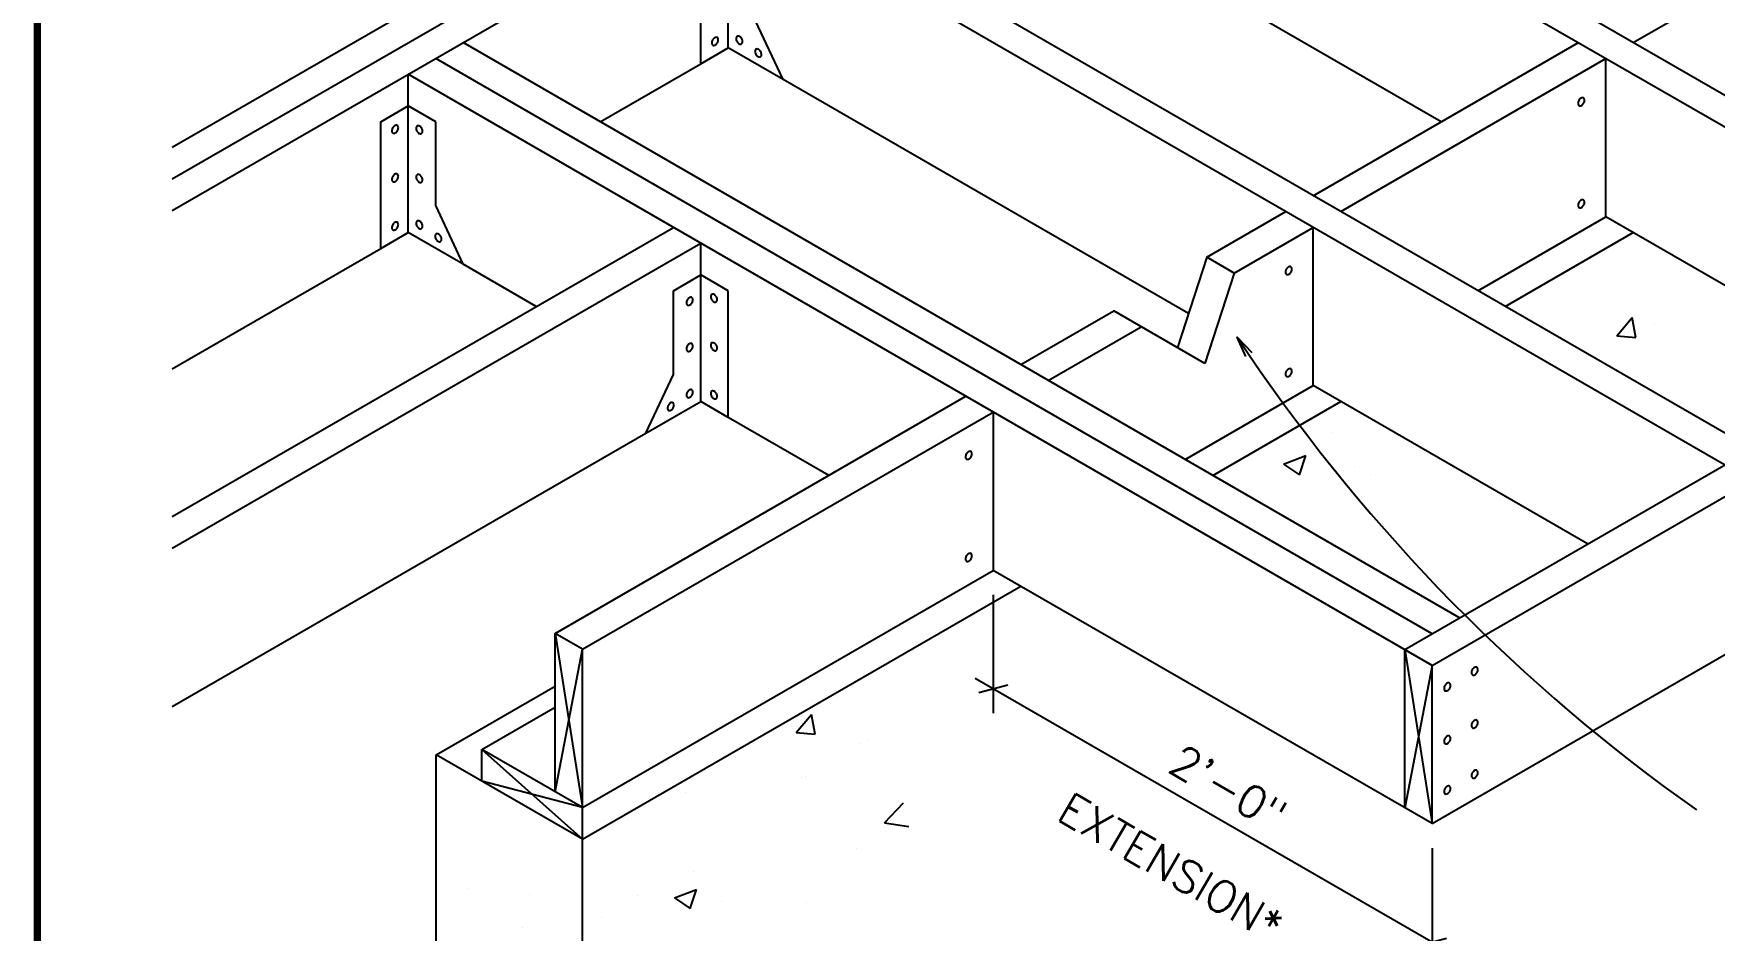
# Model space of a CAD drawing. Header units: inches. Extents: x 26998 to 46838, y -509 to 4343.
# Drawn here: x 38251.8 to 38366.4, y 3600 to 3661.2 of the extents above; entities that cross this region are included whole.
import ezdxf
from ezdxf.enums import TextEntityAlignment as Align

# ---------------------------------------------------------------- set-up
doc = ezdxf.new("R2010")
doc.units = ezdxf.units.IN
doc.header["$LTSCALE"] = 0.5
doc.header["$MEASUREMENT"] = 0
doc.layers.get('Defpoints').update_dxf_attribs({"color": 140})
for name, color, linetype in [('R-AGSDIM', 3, 'Continuous'), ('R-AGSFINE', 4, 'Continuous'), ('R-AGSHEAVY', 1, 'Continuous'), ('R-AGSMEDIUM', 2, 'Continuous'), ('R-AGSTEXT', 6, 'Continuous'), ('Title Block', 7, 'Continuous')]:
    doc.layers.add(name, color=color, linetype=linetype)
doc.styles.add('AGSROMANS', font='romans')
doc.dimstyles.new('AGS', dxfattribs={"dimscale": 36, "dimtxt": 0.09375, "dimasz": 0.0625, "dimexe": 0.0625, "dimexo": 0.0625, "dimgap": 0, "dimtad": 1, "dimdec": 5, "dimzin": 3, "dimdsep": 46, "dimlunit": 4, "dimtxsty": 'AGSROMANS', "dimblk": 'AGSARROW', "dimtsz": 0.03125, "dimcen": 0.1875, "dimdle": 0.0625, "dimclrd": 256, "dimclre": 256, "dimclrt": 256, "dimadec": 0, "dimazin": 0, "dimtfac": 1, "dimtdec": 5, "dimtix": 1, "dimtmove": 2, "dimatfit": 3, "dimldrblk": 'AGSARROW', "dimfxl": 1, "dimtolj": 1, "dimtzin": 3, "dimarcsym": 0})

# ---------------------------------------------------------------- blocks, each defined once
blk = doc.blocks.new('AGSARROW')
for points in [[(-1, 0.167), (0, 0), (-1, -0.167)], [(0, 0), (-1, 0)]]:
    blk.add_lwpolyline(points)
blk = doc.blocks.new('*D804')
at = {"linetype": 'ByBlock', "transparency": 16777216}
for p, q in [((26.389, 60.121), (26.389, 54.512)), ((25.523, 56.167), (48.04, 43.167)), ((25.706, 55.484), (27.072, 55.85)), ((47.174, 48.121), (47.174, 42.513)), ((46.491, 43.484), (47.857, 43.85))]:
    blk.add_line(p, q, dxfattribs=at)
at = {"layer": 'Defpoints', "color": 0, "linetype": 'ByBlock', "transparency": 16777216}
for p in [(26.389, 61.276), (47.174, 49.276), (47.174, 43.667)]:
    blk.add_point(p, dxfattribs=at)
at = {"linetype": 'ByBlock', "transparency": 16777216, "style": 'AGSROMANS'}
blk.add_text('2\'-0"', height=1.5, rotation=329.99998, dxfattribs=at).set_placement((37.532, 50.966), align=Align.MIDDLE_CENTER)
blk = doc.blocks.new('*X800')
at = {"color": 0}
for p, q in [((53.395, 75.095), (53.395, 75.095)), ((55.927, 72.391), (56.651, 73.253)), ((56.824, 72.313), (56.651, 73.253)), ((56.558, 73.08), (56.558, 73.08)), ((57.691, 72.989), (57.691, 72.989)), ((55.927, 72.391), (56.824, 72.313)), ((42.403, 67.808), (42.403, 67.808)), ((40.139, 66.312), (41.19, 66.715)), ((40.139, 66.312), (40.885, 65.809)), ((40.886, 65.809), (41.19, 66.715)), ((43.511, 66.203), (43.511, 66.203)), ((42.958, 65.993), (42.958, 65.993)), ((44.271, 65.826), (44.271, 65.826)), ((38.59, 65.078), (38.59, 65.078)), ((17.054, 53.591), (17.777, 54.452)), ((17.951, 53.512), (17.778, 54.452)), ((17.054, 53.591), (17.951, 53.512)), ((20.077, 53.075), (20.077, 53.075)), ((20.483, 53.195), (20.483, 53.195)), ((17.29, 51.443), (17.29, 51.443)), ((17.47, 51.504), (17.47, 51.504)), ((11.789, 50.756), (11.789, 50.756)), ((21.235, 49.318), (22.138, 50.259)), ((21.235, 49.318), (22.39, 49.139)), ((19.895, 48.082), (19.895, 48.082)), ((12.193, 47.026), (12.193, 47.026)), ((1.548, 46.207), (1.548, 46.207)), ((4.402, 45.901), (4.402, 45.901)), ((9.555, 45.869), (9.555, 45.869)), ((11.283, 45.759), (12.333, 46.162)), ((11.283, 45.759), (12.029, 45.256)), ((12.029, 45.256), (12.333, 46.162)), ((13.524, 45.588), (13.524, 45.588)), ((17.562, 45.53), (17.562, 45.53)), ((7.843, 44.84), (7.843, 44.84)), ((4.088, 44.346), (4.088, 44.346))]:
    blk.add_line(p, q, dxfattribs=at)
blk = doc.blocks.new('frame-flr1')
at = {"layer": 'R-AGSFINE'}
for p, q in [((10.44525, 58.290625), (11.74425, 50.040625)), ((10.44525, 50.790625), (11.74425, 57.540625)), ((50.69075, 57.526125), (51.98975, 49.276125)), ((51.98975, 56.776125), (50.69075, 50.026125)), ((6.981125, 52.790625), (11.74425, 48.540625)), ((11.74425, 50.040625), (6.981125, 51.290625))]:
    blk.add_line(p, q, dxfattribs=at)
for centre, radius, start, end in [((18.09857, 86.266084), 0.227347, 164.71371111, 182.37365833), ((18.026773, 86.263108), 0.155488, 182.37365833, 206.84100833), ((18.194424, 86.239886), 0.326717, 150, 164.71371111), ((17.964545, 86.231618), 0.085746, 206.84101111, 240), ((18.194424, 86.239886), 0.326717, 135.28628889, 150), ((17.964545, 86.231618), 0.085746, 240, 273.15898889), ((18.123809, 86.309799), 0.227347, 117.62634167, 135.28628889), ((17.960701, 86.301254), 0.155488, 273.15898889, 297.62633889), ((18.090488, 86.373466), 0.155488, 93.15898889, 117.62633889), ((17.92738, 86.364921), 0.227347, 297.62634167, 315.28628889), ((18.086645, 86.443102), 0.085746, 60, 93.15898889), ((17.856765, 86.434834), 0.326717, 315.28628889, 330), ((18.086645, 86.443102), 0.085746, 26.84101111, 60), ((17.856765, 86.434834), 0.326717, 330, 344.71371111), ((18.024416, 86.411612), 0.155488, 2.37365833, 26.84100833), ((17.952619, 86.408636), 0.227347, 344.71371111, 2.37365833), ((19.248256, 86.469366), 0.227347, 177.62634167, 195.28628889), ((19.176459, 86.472342), 0.155488, 153.15899167, 177.62634167), ((19.34411, 86.495564), 0.326717, 195.28628889, 210), ((19.11423, 86.503832), 0.085746, 120, 153.15898889), ((19.34411, 86.495564), 0.326717, 210, 224.71371111), ((19.11423, 86.503832), 0.085746, 86.84101111, 120), ((19.273495, 86.425651), 0.227347, 224.71371111, 242.37365833), ((19.110387, 86.434196), 0.155488, 62.37366111, 86.84101111), ((19.240174, 86.361984), 0.155488, 242.37366111, 266.84101111), ((19.077066, 86.370529), 0.227347, 44.71371111, 62.37365833), ((19.23633, 86.292348), 0.085746, 266.84101111, 300), ((19.006451, 86.300616), 0.326717, 30, 44.71371111), ((19.23633, 86.292348), 0.085746, 300, 333.15898889), ((19.006451, 86.300616), 0.326717, 15.28628889, 30), ((19.174102, 86.323838), 0.155488, 333.15899167, 357.62634167), ((19.102305, 86.326814), 0.227347, 357.62634167, 15.28628889), ((20.143816, 85.857686), 0.227347, 177.62634167, 195.28628889), ((20.072019, 85.860662), 0.155488, 153.15899167, 177.62634167), ((20.23967, 85.883884), 0.326717, 195.28628889, 210), ((20.00979, 85.892152), 0.085746, 120, 153.15898889), ((20.23967, 85.883884), 0.326717, 210, 224.71371111), ((20.00979, 85.892152), 0.085746, 86.84101111, 120), ((20.169055, 85.813971), 0.227347, 224.71371111, 242.37365833), ((20.005947, 85.822516), 0.155488, 62.37366111, 86.84101111), ((20.135734, 85.750304), 0.155488, 242.37366111, 266.84101111), ((19.972626, 85.758849), 0.227347, 44.71371111, 62.37365833), ((20.13189, 85.680668), 0.085746, 266.84101111, 300), ((19.902011, 85.688936), 0.326717, 30, 44.71371111), ((20.13189, 85.680668), 0.085746, 300, 333.15898889), ((19.902011, 85.688936), 0.326717, 15.28628889, 30), ((20.069662, 85.712158), 0.155488, 333.15899167, 357.62634167), ((19.997865, 85.715134), 0.227347, 357.62634167, 15.28628889), ((59.222924, 83.377581), 0.326717, 135.28628889, 150), ((59.152309, 83.447494), 0.227347, 117.62634167, 135.28628889), ((59.118988, 83.511161), 0.155488, 93.15898889, 117.62633889), ((59.115145, 83.580797), 0.085746, 60, 93.15898889), ((59.115145, 83.580797), 0.085746, 26.84101111, 60), ((59.052916, 83.549307), 0.155488, 2.37365833, 26.84100833), ((59.12707, 83.403779), 0.227347, 164.71371111, 182.37365833), ((59.055273, 83.400803), 0.155488, 182.37365833, 206.84100833), ((59.222924, 83.377581), 0.326717, 150, 164.71371111), ((58.993045, 83.369313), 0.085746, 206.84101111, 240), ((58.993045, 83.369313), 0.085746, 240, 273.15898889), ((58.989201, 83.438949), 0.155488, 273.15898889, 297.62633889), ((58.95588, 83.502616), 0.227347, 297.62634167, 315.28628889), ((58.885265, 83.572529), 0.326717, 315.28628889, 330), ((58.885265, 83.572529), 0.326717, 330, 344.71371111), ((58.981119, 83.546331), 0.227347, 344.71371111, 2.37365833), ((2.942445, 82.099704), 0.227347, 164.71371111, 182.37365833), ((2.870648, 82.096728), 0.155488, 182.37365833, 206.84100833), ((3.038299, 82.073506), 0.326717, 150, 164.71371111), ((2.80842, 82.065238), 0.085746, 206.84101111, 240), ((3.038299, 82.073506), 0.326717, 135.28628889, 150), ((2.967684, 82.143419), 0.227347, 117.62634167, 135.28628889), ((2.934363, 82.207086), 0.155488, 93.15898889, 117.62633889), ((2.771255, 82.198541), 0.227347, 297.62634167, 315.28628889), ((2.93052, 82.276722), 0.085746, 60, 93.15898889), ((2.70064, 82.268454), 0.326717, 315.28628889, 330), ((2.93052, 82.276722), 0.085746, 26.84101111, 60), ((2.70064, 82.268454), 0.326717, 330, 344.71371111), ((2.868291, 82.245232), 0.155488, 2.37365833, 26.84100833), ((2.796494, 82.242256), 0.227347, 344.71371111, 2.37365833), ((4.092131, 82.221976), 0.227347, 177.62634167, 195.28628889), ((4.020334, 82.224952), 0.155488, 153.15899167, 177.62634167), ((4.187985, 82.248174), 0.326717, 195.28628889, 210), ((3.958105, 82.256442), 0.085746, 120, 153.15898889), ((4.187985, 82.248174), 0.326717, 210, 224.71371111), ((3.958105, 82.256442), 0.085746, 86.84101111, 120), ((4.11737, 82.178261), 0.227347, 224.71371111, 242.37365833), ((3.954262, 82.186806), 0.155488, 62.37366111, 86.84101111), ((3.920941, 82.123139), 0.227347, 44.71371111, 62.37365833), ((3.850326, 82.053226), 0.326717, 30, 44.71371111), ((4.080205, 82.044958), 0.085746, 300, 333.15898889), ((3.850326, 82.053226), 0.326717, 15.28628889, 30), ((4.017977, 82.076448), 0.155488, 333.15899167, 357.62634167), ((3.94618, 82.079424), 0.227347, 357.62634167, 15.28628889), ((2.80842, 82.065238), 0.085746, 240, 273.15898889), ((2.804576, 82.134874), 0.155488, 273.15898889, 297.62633889), ((4.084049, 82.114594), 0.155488, 242.37366111, 266.84101111), ((4.080205, 82.044958), 0.085746, 266.84101111, 300), ((2.942445, 79.800654), 0.227347, 164.71371111, 182.37365833), ((2.870648, 79.797678), 0.155488, 182.37365833, 206.84100833), ((3.038299, 79.774456), 0.326717, 150, 164.71371111), ((2.80842, 79.766188), 0.085746, 206.84101111, 240), ((3.038299, 79.774456), 0.326717, 135.28628889, 150), ((2.80842, 79.766188), 0.085746, 240, 273.15898889), ((2.967684, 79.844369), 0.227347, 117.62634167, 135.28628889), ((2.804576, 79.835824), 0.155488, 273.15898889, 297.62633889), ((2.934363, 79.908036), 0.155488, 93.15898889, 117.62633889), ((2.771255, 79.899491), 0.227347, 297.62634167, 315.28628889), ((2.93052, 79.977672), 0.085746, 60, 93.15898889), ((2.70064, 79.969404), 0.326717, 315.28628889, 330), ((2.93052, 79.977672), 0.085746, 26.84101111, 60), ((2.70064, 79.969404), 0.326717, 330, 344.71371111), ((2.868291, 79.946182), 0.155488, 2.37365833, 26.84100833), ((2.796494, 79.943206), 0.227347, 344.71371111, 2.37365833), ((4.092131, 79.910821), 0.227347, 177.62634167, 195.28628889), ((4.020334, 79.913797), 0.155488, 153.15899167, 177.62634167), ((4.187985, 79.937019), 0.326717, 195.28628889, 210), ((3.958105, 79.945287), 0.085746, 120, 153.15898889), ((4.187985, 79.937019), 0.326717, 210, 224.71371111), ((3.958105, 79.945287), 0.085746, 86.84101111, 120), ((4.11737, 79.867106), 0.227347, 224.71371111, 242.37365833), ((3.954262, 79.875651), 0.155488, 62.37366111, 86.84101111), ((4.084049, 79.803439), 0.155488, 242.37366111, 266.84101111), ((3.920941, 79.811984), 0.227347, 44.71371111, 62.37365833), ((4.080205, 79.733803), 0.085746, 266.84101111, 300), ((3.850326, 79.742071), 0.326717, 30, 44.71371111), ((4.080205, 79.733803), 0.085746, 300, 333.15898889), ((3.850326, 79.742071), 0.326717, 15.28628889, 30), ((4.017977, 79.765293), 0.155488, 333.15899167, 357.62634167), ((3.94618, 79.768269), 0.227347, 357.62634167, 15.28628889), ((59.118988, 78.677661), 0.155488, 93.15898889, 117.62633889), ((59.115145, 78.747297), 0.085746, 60, 93.15898889), ((59.115145, 78.747297), 0.085746, 26.84101111, 60), ((59.12707, 78.570279), 0.227347, 164.71371111, 182.37365833), ((59.055273, 78.567303), 0.155488, 182.37365833, 206.84100833), ((59.222924, 78.544081), 0.326717, 150, 164.71371111), ((58.993045, 78.535813), 0.085746, 206.84101111, 240), ((59.222924, 78.544081), 0.326717, 135.28628889, 150), ((58.993045, 78.535813), 0.085746, 240, 273.15898889), ((59.152309, 78.613994), 0.227347, 117.62634167, 135.28628889), ((58.989201, 78.605449), 0.155488, 273.15898889, 297.62633889), ((58.95588, 78.669116), 0.227347, 297.62634167, 315.28628889), ((58.885265, 78.739029), 0.326717, 315.28628889, 330), ((58.885265, 78.739029), 0.326717, 330, 344.71371111), ((59.052916, 78.715807), 0.155488, 2.37365833, 26.84100833), ((58.981119, 78.712831), 0.227347, 344.71371111, 2.37365833), ((2.942445, 77.515834), 0.227347, 164.71371111, 182.37365833), ((2.870648, 77.512858), 0.155488, 182.37365833, 206.84100833), ((3.038299, 77.489636), 0.326717, 150, 164.71371111), ((2.80842, 77.481368), 0.085746, 206.84101111, 240), ((3.038299, 77.489636), 0.326717, 135.28628889, 150), ((2.80842, 77.481368), 0.085746, 240, 273.15898889), ((2.967684, 77.559549), 0.227347, 117.62634167, 135.28628889), ((2.804576, 77.551004), 0.155488, 273.15898889, 297.62633889), ((2.934363, 77.623216), 0.155488, 93.15898889, 117.62633889), ((2.771255, 77.614671), 0.227347, 297.62634167, 315.28628889), ((2.93052, 77.692852), 0.085746, 60, 93.15898889), ((2.70064, 77.684584), 0.326717, 315.28628889, 330), ((2.93052, 77.692852), 0.085746, 26.84101111, 60), ((2.70064, 77.684584), 0.326717, 330, 344.71371111), ((2.868291, 77.661362), 0.155488, 2.37365833, 26.84100833), ((2.796494, 77.658386), 0.227347, 344.71371111, 2.37365833), ((4.092131, 77.719116), 0.227347, 177.62634167, 195.28628889), ((4.020334, 77.722092), 0.155488, 153.15899167, 177.62634167), ((4.187985, 77.745314), 0.326717, 195.28628889, 210), ((3.958105, 77.753582), 0.085746, 120, 153.15898889), ((4.187985, 77.745314), 0.326717, 210, 224.71371111), ((3.958105, 77.753582), 0.085746, 86.84101111, 120), ((4.11737, 77.675401), 0.227347, 224.71371111, 242.37365833), ((3.954262, 77.683946), 0.155488, 62.37366111, 86.84101111), ((4.084049, 77.611734), 0.155488, 242.37366111, 266.84101111), ((3.920941, 77.620279), 0.227347, 44.71371111, 62.37365833), ((4.080205, 77.542098), 0.085746, 266.84101111, 300), ((3.850326, 77.550366), 0.326717, 30, 44.71371111), ((4.080205, 77.542098), 0.085746, 300, 333.15898889), ((3.850326, 77.550366), 0.326717, 15.28628889, 30), ((4.017977, 77.573588), 0.155488, 333.15899167, 357.62634167), ((3.94618, 77.576564), 0.227347, 357.62634167, 15.28628889), ((4.853665, 77.141902), 0.085746, 86.84101111, 120), ((4.849822, 77.072266), 0.155488, 62.37366111, 86.84101111), ((4.987691, 77.107436), 0.227347, 177.62634167, 195.28628889), ((4.915894, 77.110412), 0.155488, 153.15899167, 177.62634167), ((5.083545, 77.133634), 0.326717, 195.28628889, 210), ((4.853665, 77.141902), 0.085746, 120, 153.15898889), ((5.083545, 77.133634), 0.326717, 210, 224.71371111), ((5.01293, 77.063721), 0.227347, 224.71371111, 242.37365833), ((4.979609, 77.000054), 0.155488, 242.37366111, 266.84101111), ((4.816501, 77.008599), 0.227347, 44.71371111, 62.37365833), ((4.975765, 76.930418), 0.085746, 266.84101111, 300), ((4.745886, 76.938686), 0.326717, 30, 44.71371111), ((4.975765, 76.930418), 0.085746, 300, 333.15898889), ((4.745886, 76.938686), 0.326717, 15.28628889, 30), ((4.913537, 76.961908), 0.155488, 333.15899167, 357.62634167), ((4.84174, 76.964884), 0.227347, 357.62634167, 15.28628889), ((45.295934, 75.447494), 0.227347, 117.62634167, 135.28628889), ((45.262613, 75.511161), 0.155488, 93.15898889, 117.62633889), ((45.25877, 75.580797), 0.085746, 60, 93.15898889), ((45.25877, 75.580797), 0.085746, 26.84101111, 60), ((45.270695, 75.403779), 0.227347, 164.71371111, 182.37365833), ((45.198898, 75.400803), 0.155488, 182.37365833, 206.84100833), ((45.366549, 75.377581), 0.326717, 150, 164.71371111), ((45.13667, 75.369313), 0.085746, 206.84101111, 240), ((45.366549, 75.377581), 0.326717, 135.28628889, 150), ((45.13667, 75.369313), 0.085746, 240, 273.15898889), ((45.132826, 75.438949), 0.155488, 273.15898889, 297.62633889), ((45.099505, 75.502616), 0.227347, 297.62634167, 315.28628889), ((45.02889, 75.572529), 0.326717, 315.28628889, 330), ((45.02889, 75.572529), 0.326717, 330, 344.71371111), ((45.196541, 75.549307), 0.155488, 2.37365833, 26.84100833), ((45.124744, 75.546331), 0.227347, 344.71371111, 2.37365833), ((16.991299, 73.924226), 0.326717, 150, 164.71371111), ((16.991299, 73.924226), 0.326717, 135.28628889, 150), ((16.920684, 73.994139), 0.227347, 117.62634167, 135.28628889), ((16.887363, 74.057806), 0.155488, 93.15898889, 117.62633889), ((16.88352, 74.127442), 0.085746, 60, 93.15898889), ((16.88352, 74.127442), 0.085746, 26.84101111, 60), ((16.821291, 74.095952), 0.155488, 2.37365833, 26.84100833), ((16.749494, 74.092976), 0.227347, 344.71371111, 2.37365833), ((18.045131, 74.241756), 0.227347, 177.62634167, 195.28628889), ((17.973334, 74.244732), 0.155488, 153.15899167, 177.62634167), ((18.140985, 74.267954), 0.326717, 195.28628889, 210), ((17.911105, 74.276222), 0.085746, 120, 153.15898889), ((18.140985, 74.267954), 0.326717, 210, 224.71371111), ((17.911105, 74.276222), 0.085746, 86.84101111, 120), ((17.907262, 74.206586), 0.155488, 62.37366111, 86.84101111), ((17.873941, 74.142919), 0.227347, 44.71371111, 62.37365833), ((17.803326, 74.073006), 0.326717, 30, 44.71371111), ((17.803326, 74.073006), 0.326717, 15.28628889, 30), ((17.970977, 74.096228), 0.155488, 333.15899167, 357.62634167), ((17.89918, 74.099204), 0.227347, 357.62634167, 15.28628889), ((16.895445, 73.950424), 0.227347, 164.71371111, 182.37365833), ((16.823648, 73.947448), 0.155488, 182.37365833, 206.84100833), ((16.76142, 73.915958), 0.085746, 206.84101111, 240), ((16.76142, 73.915958), 0.085746, 240, 273.15898889), ((16.757576, 73.985594), 0.155488, 273.15898889, 297.62633889), ((16.724255, 74.049261), 0.227347, 297.62634167, 315.28628889), ((16.65364, 74.119174), 0.326717, 315.28628889, 330), ((16.65364, 74.119174), 0.326717, 330, 344.71371111), ((18.07037, 74.198041), 0.227347, 224.71371111, 242.37365833), ((18.037049, 74.134374), 0.155488, 242.37366111, 266.84101111), ((18.033205, 74.064738), 0.085746, 266.84101111, 300), ((18.033205, 74.064738), 0.085746, 300, 333.15898889), ((16.895445, 71.767769), 0.227347, 164.71371111, 182.37365833), ((16.823648, 71.764793), 0.155488, 182.37365833, 206.84100833), ((16.991299, 71.741571), 0.326717, 150, 164.71371111), ((16.76142, 71.733303), 0.085746, 206.84101111, 240), ((16.991299, 71.741571), 0.326717, 135.28628889, 150), ((16.76142, 71.733303), 0.085746, 240, 273.15898889), ((16.920684, 71.811484), 0.227347, 117.62634167, 135.28628889), ((16.757576, 71.802939), 0.155488, 273.15898889, 297.62633889), ((16.887363, 71.875151), 0.155488, 93.15898889, 117.62633889), ((16.724255, 71.866606), 0.227347, 297.62634167, 315.28628889), ((16.88352, 71.944787), 0.085746, 60, 93.15898889), ((16.65364, 71.936519), 0.326717, 315.28628889, 330), ((16.88352, 71.944787), 0.085746, 26.84101111, 60), ((16.65364, 71.936519), 0.326717, 330, 344.71371111), ((16.821291, 71.913297), 0.155488, 2.37365833, 26.84100833), ((16.749494, 71.910321), 0.227347, 344.71371111, 2.37365833), ((18.045131, 71.942706), 0.227347, 177.62634167, 195.28628889), ((17.973334, 71.945682), 0.155488, 153.15899167, 177.62634167), ((18.140985, 71.968904), 0.326717, 195.28628889, 210), ((17.911105, 71.977172), 0.085746, 120, 153.15898889), ((18.140985, 71.968904), 0.326717, 210, 224.71371111), ((17.911105, 71.977172), 0.085746, 86.84101111, 120), ((18.07037, 71.898991), 0.227347, 224.71371111, 242.37365833), ((17.907262, 71.907536), 0.155488, 62.37366111, 86.84101111), ((18.037049, 71.835324), 0.155488, 242.37366111, 266.84101111), ((17.873941, 71.843869), 0.227347, 44.71371111, 62.37365833), ((18.033205, 71.765688), 0.085746, 266.84101111, 300), ((17.803326, 71.773956), 0.326717, 30, 44.71371111), ((18.033205, 71.765688), 0.085746, 300, 333.15898889), ((17.803326, 71.773956), 0.326717, 15.28628889, 30), ((17.970977, 71.797178), 0.155488, 333.15899167, 357.62634167), ((17.89918, 71.800154), 0.227347, 357.62634167, 15.28628889), ((45.270695, 70.570279), 0.227347, 164.71371111, 182.37365833), ((45.198898, 70.567303), 0.155488, 182.37365833, 206.84100833), ((45.366549, 70.544081), 0.326717, 150, 164.71371111), ((45.13667, 70.535813), 0.085746, 206.84101111, 240), ((45.366549, 70.544081), 0.326717, 135.28628889, 150), ((45.13667, 70.535813), 0.085746, 240, 273.15898889), ((45.295934, 70.613994), 0.227347, 117.62634167, 135.28628889), ((45.132826, 70.605449), 0.155488, 273.15898889, 297.62633889), ((45.262613, 70.677661), 0.155488, 93.15898889, 117.62633889), ((45.099505, 70.669116), 0.227347, 297.62634167, 315.28628889), ((45.25877, 70.747297), 0.085746, 60, 93.15898889), ((45.02889, 70.739029), 0.326717, 315.28628889, 330), ((45.25877, 70.747297), 0.085746, 26.84101111, 60), ((45.02889, 70.739029), 0.326717, 330, 344.71371111), ((45.196541, 70.715807), 0.155488, 2.37365833, 26.84100833), ((45.124744, 70.712831), 0.227347, 344.71371111, 2.37365833), ((16.895445, 69.576064), 0.227347, 164.71371111, 182.37365833), ((16.823648, 69.573088), 0.155488, 182.37365833, 206.84100833), ((16.991299, 69.549866), 0.326717, 150, 164.71371111), ((16.76142, 69.541598), 0.085746, 206.84101111, 240), ((16.991299, 69.549866), 0.326717, 135.28628889, 150), ((16.76142, 69.541598), 0.085746, 240, 273.15898889), ((16.920684, 69.619779), 0.227347, 117.62634167, 135.28628889), ((16.757576, 69.611234), 0.155488, 273.15898889, 297.62633889), ((16.887363, 69.683446), 0.155488, 93.15898889, 117.62633889), ((16.724255, 69.674901), 0.227347, 297.62634167, 315.28628889), ((16.88352, 69.753082), 0.085746, 60, 93.15898889), ((16.65364, 69.744814), 0.326717, 315.28628889, 330), ((16.88352, 69.753082), 0.085746, 26.84101111, 60), ((16.65364, 69.744814), 0.326717, 330, 344.71371111), ((16.821291, 69.721592), 0.155488, 2.37365833, 26.84100833), ((16.749494, 69.718616), 0.227347, 344.71371111, 2.37365833), ((18.045131, 69.657886), 0.227347, 177.62634167, 195.28628889), ((17.973334, 69.660862), 0.155488, 153.15899167, 177.62634167), ((18.140985, 69.684084), 0.326717, 195.28628889, 210), ((17.911105, 69.692352), 0.085746, 120, 153.15898889), ((18.140985, 69.684084), 0.326717, 210, 224.71371111), ((17.911105, 69.692352), 0.085746, 86.84101111, 120), ((18.07037, 69.614171), 0.227347, 224.71371111, 242.37365833), ((17.907262, 69.622716), 0.155488, 62.37366111, 86.84101111), ((18.037049, 69.550504), 0.155488, 242.37366111, 266.84101111), ((17.873941, 69.559049), 0.227347, 44.71371111, 62.37365833), ((18.033205, 69.480868), 0.085746, 266.84101111, 300), ((17.803326, 69.489136), 0.326717, 30, 44.71371111), ((18.033205, 69.480868), 0.085746, 300, 333.15898889), ((17.803326, 69.489136), 0.326717, 15.28628889, 30), ((17.970977, 69.512358), 0.155488, 333.15899167, 357.62634167), ((17.89918, 69.515334), 0.227347, 357.62634167, 15.28628889), ((15.999885, 68.964384), 0.227347, 164.71371111, 182.37365833), ((15.928088, 68.961408), 0.155488, 182.37365833, 206.84100833), ((16.095739, 68.938186), 0.326717, 150, 164.71371111), ((15.86586, 68.929918), 0.085746, 206.84101111, 240), ((16.095739, 68.938186), 0.326717, 135.28628889, 150), ((15.86586, 68.929918), 0.085746, 240, 273.15898889), ((16.025124, 69.008099), 0.227347, 117.62634167, 135.28628889), ((15.862016, 68.999554), 0.155488, 273.15898889, 297.62633889), ((15.991803, 69.071766), 0.155488, 93.15898889, 117.62633889), ((15.828695, 69.063221), 0.227347, 297.62634167, 315.28628889), ((15.98796, 69.141402), 0.085746, 60, 93.15898889), ((15.75808, 69.133134), 0.326717, 315.28628889, 330), ((15.98796, 69.141402), 0.085746, 26.84101111, 60), ((15.75808, 69.133134), 0.326717, 330, 344.71371111), ((15.925731, 69.109912), 0.155488, 2.37365833, 26.84100833), ((15.853934, 69.106936), 0.227347, 344.71371111, 2.37365833), ((30.140559, 66.697494), 0.227347, 117.62634167, 135.28628889), ((30.107238, 66.761161), 0.155488, 93.15898889, 117.62633889), ((30.103395, 66.830797), 0.085746, 60, 93.15898889), ((30.103395, 66.830797), 0.085746, 26.84101111, 60), ((30.11532, 66.653779), 0.227347, 164.71371111, 182.37365833), ((30.043523, 66.650803), 0.155488, 182.37365833, 206.84100833), ((30.211174, 66.627581), 0.326717, 150, 164.71371111), ((29.981295, 66.619313), 0.085746, 206.84101111, 240), ((30.211174, 66.627581), 0.326717, 135.28628889, 150), ((29.981295, 66.619313), 0.085746, 240, 273.15898889), ((29.977451, 66.688949), 0.155488, 273.15898889, 297.62633889), ((29.94413, 66.752616), 0.227347, 297.62634167, 315.28628889), ((29.873515, 66.822529), 0.326717, 315.28628889, 330), ((29.873515, 66.822529), 0.326717, 330, 344.71371111), ((30.041166, 66.799307), 0.155488, 2.37365833, 26.84100833), ((29.969369, 66.796331), 0.227347, 344.71371111, 2.37365833), ((30.11532, 61.820279), 0.227347, 164.71371111, 182.37365833), ((30.043523, 61.817303), 0.155488, 182.37365833, 206.84100833), ((30.211174, 61.794081), 0.326717, 150, 164.71371111), ((29.981295, 61.785813), 0.085746, 206.84101111, 240), ((30.211174, 61.794081), 0.326717, 135.28628889, 150), ((29.981295, 61.785813), 0.085746, 240, 273.15898889), ((30.140559, 61.863994), 0.227347, 117.62634167, 135.28628889), ((29.977451, 61.855449), 0.155488, 273.15898889, 297.62633889), ((30.107238, 61.927661), 0.155488, 93.15898889, 117.62633889), ((29.94413, 61.919116), 0.227347, 297.62634167, 315.28628889), ((30.103395, 61.997297), 0.085746, 60, 93.15898889), ((29.873515, 61.989029), 0.326717, 315.28628889, 330), ((30.103395, 61.997297), 0.085746, 26.84101111, 60), ((29.873515, 61.989029), 0.326717, 330, 344.71371111), ((30.041166, 61.965807), 0.155488, 2.37365833, 26.84100833), ((29.969369, 61.962831), 0.227347, 344.71371111, 2.37365833), ((54.175549, 56.406331), 0.326717, 150, 164.71371111), ((54.175549, 56.406331), 0.326717, 135.28628889, 150), ((54.104934, 56.476244), 0.227347, 117.62634167, 135.28628889), ((54.071613, 56.539911), 0.155488, 93.15898889, 117.62633889), ((54.06777, 56.609547), 0.085746, 60, 93.15898889), ((54.06777, 56.609547), 0.085746, 26.84101111, 60), ((54.005541, 56.578057), 0.155488, 2.37365833, 26.84100833), ((53.933744, 56.575081), 0.227347, 344.71371111, 2.37365833), ((52.780695, 55.682529), 0.227347, 164.71371111, 182.37365833), ((52.876549, 55.656331), 0.326717, 150, 164.71371111), ((52.876549, 55.656331), 0.326717, 135.28628889, 150), ((52.805934, 55.726244), 0.227347, 117.62634167, 135.28628889), ((52.772613, 55.789911), 0.155488, 93.15898889, 117.62633889), ((52.76877, 55.859547), 0.085746, 60, 93.15898889), ((52.76877, 55.859547), 0.085746, 26.84101111, 60), ((52.53889, 55.851279), 0.326717, 330, 344.71371111), ((52.706541, 55.828057), 0.155488, 2.37365833, 26.84100833), ((52.634744, 55.825081), 0.227347, 344.71371111, 2.37365833), ((54.079695, 56.432529), 0.227347, 164.71371111, 182.37365833), ((54.007898, 56.429553), 0.155488, 182.37365833, 206.84100833), ((53.94567, 56.398063), 0.085746, 206.84101111, 240), ((53.94567, 56.398063), 0.085746, 240, 273.15898889), ((53.941826, 56.467699), 0.155488, 273.15898889, 297.62633889), ((53.908505, 56.531366), 0.227347, 297.62634167, 315.28628889), ((53.83789, 56.601279), 0.326717, 315.28628889, 330), ((53.83789, 56.601279), 0.326717, 330, 344.71371111), ((52.708898, 55.679553), 0.155488, 182.37365833, 206.84100833), ((52.64667, 55.648063), 0.085746, 206.84101111, 240), ((52.64667, 55.648063), 0.085746, 240, 273.15898889), ((52.642826, 55.717699), 0.155488, 273.15898889, 297.62633889), ((52.609505, 55.781366), 0.227347, 297.62634167, 315.28628889), ((52.53889, 55.851279), 0.326717, 315.28628889, 330), ((54.104934, 53.968119), 0.227347, 117.62634167, 135.28628889), ((54.071613, 54.031786), 0.155488, 93.15898889, 117.62633889), ((54.06777, 54.101422), 0.085746, 60, 93.15898889), ((54.06777, 54.101422), 0.085746, 26.84101111, 60), ((54.005541, 54.069932), 0.155488, 2.37365833, 26.84100833), ((52.876549, 53.148206), 0.326717, 135.28628889, 150), ((52.805934, 53.218119), 0.227347, 117.62634167, 135.28628889), ((52.772613, 53.281786), 0.155488, 93.15898889, 117.62633889), ((52.76877, 53.351422), 0.085746, 60, 93.15898889), ((52.76877, 53.351422), 0.085746, 26.84101111, 60), ((52.706541, 53.319932), 0.155488, 2.37365833, 26.84100833), ((54.079695, 53.924404), 0.227347, 164.71371111, 182.37365833), ((54.007898, 53.921428), 0.155488, 182.37365833, 206.84100833), ((54.175549, 53.898206), 0.326717, 150, 164.71371111), ((53.94567, 53.889938), 0.085746, 206.84101111, 240), ((54.175549, 53.898206), 0.326717, 135.28628889, 150), ((53.94567, 53.889938), 0.085746, 240, 273.15898889), ((53.941826, 53.959574), 0.155488, 273.15898889, 297.62633889), ((53.908505, 54.023241), 0.227347, 297.62634167, 315.28628889), ((53.83789, 54.093154), 0.326717, 315.28628889, 330), ((53.83789, 54.093154), 0.326717, 330, 344.71371111), ((53.933744, 54.066956), 0.227347, 344.71371111, 2.37365833), ((52.780695, 53.174404), 0.227347, 164.71371111, 182.37365833), ((52.708898, 53.171428), 0.155488, 182.37365833, 206.84100833), ((52.876549, 53.148206), 0.326717, 150, 164.71371111), ((52.64667, 53.139938), 0.085746, 206.84101111, 240), ((52.64667, 53.139938), 0.085746, 240, 273.15898889), ((52.642826, 53.209574), 0.155488, 273.15898889, 297.62633889), ((52.609505, 53.273241), 0.227347, 297.62634167, 315.28628889), ((52.53889, 53.343154), 0.326717, 315.28628889, 330), ((52.53889, 53.343154), 0.326717, 330, 344.71371111), ((52.634744, 53.316956), 0.227347, 344.71371111, 2.37365833), ((54.175549, 51.523956), 0.326717, 135.28628889, 150), ((54.104934, 51.593869), 0.227347, 117.62634167, 135.28628889), ((54.071613, 51.657536), 0.155488, 93.15898889, 117.62633889), ((54.06777, 51.727172), 0.085746, 60, 93.15898889), ((54.06777, 51.727172), 0.085746, 26.84101111, 60), ((54.005541, 51.695682), 0.155488, 2.37365833, 26.84100833), ((52.876549, 50.773956), 0.326717, 135.28628889, 150), ((52.805934, 50.843869), 0.227347, 117.62634167, 135.28628889), ((52.772613, 50.907536), 0.155488, 93.15898889, 117.62633889), ((52.76877, 50.977172), 0.085746, 60, 93.15898889), ((52.76877, 50.977172), 0.085746, 26.84101111, 60), ((52.706541, 50.945682), 0.155488, 2.37365833, 26.84100833), ((54.079695, 51.550154), 0.227347, 164.71371111, 182.37365833), ((54.007898, 51.547178), 0.155488, 182.37365833, 206.84100833), ((54.175549, 51.523956), 0.326717, 150, 164.71371111), ((53.94567, 51.515688), 0.085746, 206.84101111, 240), ((53.94567, 51.515688), 0.085746, 240, 273.15898889), ((53.941826, 51.585324), 0.155488, 273.15898889, 297.62633889), ((53.908505, 51.648991), 0.227347, 297.62634167, 315.28628889), ((53.83789, 51.718904), 0.326717, 315.28628889, 330), ((53.83789, 51.718904), 0.326717, 330, 344.71371111), ((53.933744, 51.692706), 0.227347, 344.71371111, 2.37365833), ((52.780695, 50.800154), 0.227347, 164.71371111, 182.37365833), ((52.708898, 50.797178), 0.155488, 182.37365833, 206.84100833), ((52.876549, 50.773956), 0.326717, 150, 164.71371111), ((52.64667, 50.765688), 0.085746, 206.84101111, 240), ((52.64667, 50.765688), 0.085746, 240, 273.15898889), ((52.642826, 50.835324), 0.155488, 273.15898889, 297.62633889), ((52.609505, 50.898991), 0.227347, 297.62634167, 315.28628889), ((52.53889, 50.968904), 0.326717, 315.28628889, 330), ((52.53889, 50.968904), 0.326717, 330, 344.71371111), ((52.634744, 50.942706), 0.227347, 344.71371111, 2.37365833)]:
    blk.add_arc(centre, radius, start, end, dxfattribs=at)
at = {"layer": 'R-AGSHEAVY'}
for p, q in [((17.34975, 85.276125), (17.34975, 91.276125)), ((21.246875, 84.526125), (19.94775, 87.31225)), ((17.34975, 85.276125), (18.64875, 86.026125)), ((21.246875, 84.526125), (18.64875, 86.026125)), ((2.193625, 82.525875), (3.492625, 83.275875)), ((4.791625, 82.525875), (3.492625, 83.275875)), ((2.193625, 76.525875), (2.193625, 82.525875)), ((4.791625, 78.562), (4.791625, 82.525875)), ((6.09075, 75.775875), (4.791625, 78.562)), ((2.193625, 76.525875), (3.492625, 77.275875)), ((6.09075, 75.775875), (3.492625, 77.275875)), ((16.05, 74.525375), (17.349, 75.275375)), ((18.648, 74.525375), (17.349, 75.275375)), ((51.98975, 49.276125), (97.456375, 75.525875)), ((16.05, 70.5615), (16.05, 74.525375)), ((18.648, 68.525375), (18.648, 74.525375)), ((14.750875, 67.775375), (16.05, 70.5615)), ((14.750875, 67.775375), (17.349, 69.275375)), ((18.648, 68.525375), (17.349, 69.275375)), ((51.98975, 49.276125), (31.205125, 61.276125)), ((4.816, 52.540625), (10.44525, 55.790625)), ((4.816, 0), (4.816, 52.540625))]:
    blk.add_line(p, q, dxfattribs=at)
at = {"layer": 'R-AGSMEDIUM'}
for p, q in [((-7.69075, 79.82025), (57.919625, 117.699875)), ((-7.69075, 78.32025), (60.517625, 117.699875)), ((-7.69075, 81.32025), (55.321512, 117.699875)), ((81.001625, 75.026125), (33.803625, 102.276625)), ((79.702625, 74.276125), (32.504625, 101.52675)), ((67.14525, 67.026125), (19.947125, 94.27675)), ((65.84625, 66.276125), (18.648125, 93.52675)), ((18.64875, 86.026125), (18.64875, 93.527125)), ((61.5165, 86.27625), (74.074, 93.526125)), ((52.42325, 82.52625), (35.103625, 92.526125)), ((53.288875, 59.026125), (6.090625, 86.27675)), ((46.361, 79.02625), (58.9185, 86.27625)), ((51.98975, 58.276125), (4.7915, 85.52675)), ((12.586625, 82.52625), (17.34975, 85.27625)), ((47.66, 78.27625), (60.2175, 85.52625)), ((60.21725, 78.02625), (60.21725, 85.526375)), ((3.492625, 77.275875), (3.492625, 84.776875)), ((51.98975, 56.776125), (3.492625, 84.77675)), ((40.446125, 73.44125), (21.24675, 84.526125)), ((50.69075, 57.526125), (96.157375, 83.775875)), ((51.98975, 56.776125), (97.456375, 83.025875)), ((41.314, 76.1125), (45.061875, 78.276375)), ((54.155125, 74.52625), (60.21725, 78.02625)), ((73.207375, 70.526125), (60.21725, 78.02625)), ((-7.69075, 63.81975), (16.050125, 77.5265)), ((42.613, 75.3625), (46.360875, 77.526375)), ((46.360875, 70.02625), (46.360875, 77.526375)), ((55.454125, 73.77625), (61.516375, 77.27625)), ((-7.69075, 62.319875), (17.349125, 76.7765)), ((-7.69075, 70.81925), (2.193625, 76.525875)), ((17.349, 69.275375), (17.349, 76.776375)), ((9.554375, 73.776125), (6.09075, 75.775875)), ((41.314, 76.1125), (39.92325, 71.832125)), ((42.613, 75.3625), (41.314, 76.1125)), ((42.613, 75.3625), (41.22225, 71.082125)), ((32.5045, 71.026375), (36.911875, 73.570875)), ((41.22225, 71.082125), (36.91175, 73.570875)), ((33.803375, 70.276375), (38.210625, 72.820875)), ((10.44525, 58.290625), (29.906375, 69.526375)), ((40.298625, 66.52625), (46.360875, 70.02625)), ((41.597625, 65.77625), (47.65975, 69.27625)), ((59.351, 62.526125), (46.360875, 70.02625)), ((11.74425, 57.540625), (31.205375, 68.776375)), ((23.41075, 65.776125), (18.6485, 68.525625)), ((31.205375, 68.776375), (31.205375, 61.276)), ((-7.69075, 54.818875), (14.751375, 67.775625)), ((11.74425, 50.0405), (31.205125, 61.276125)), ((11.74425, 48.540625), (32.504125, 60.526125)), ((10.44525, 50.790625), (10.44525, 58.290625)), ((11.74425, 57.540625), (10.44525, 58.290625)), ((11.74425, 0), (11.74425, 57.540625)), ((50.69075, 50.026125), (50.69075, 57.526125)), ((51.98975, 49.276125), (51.98975, 56.776125)), ((6.981125, 52.790625), (10.44525, 54.790625)), ((6.981125, 51.290625), (6.981125, 52.790625)), ((11.74425, 50.040625), (6.981125, 52.790625)), ((11.74425, 48.540625), (4.816, 52.540625))]:
    blk.add_line(p, q, dxfattribs=at)
at = {"layer": 'R-AGSTEXT'}
blk.add_lwpolyline([(43.311991, 71.503944, 0.090075309), (64.517269, 49.922744, -1.187714252)], format="xyb", dxfattribs=at)
at = {"layer": 'R-AGSFINE'}
blk.add_blockref('*X800', (4.816, 0), dxfattribs=at)
at = {"layer": 'R-AGSTEXT', "rotation": 124.2025235299619}
blk.add_blockref('AGSARROW', (42.749871, 72.330999), dxfattribs=at)
at = {"layer": 'R-AGSDIM', "style": 'AGSROMANS'}
blk.add_text('EXTENSION*', height=1.5, rotation=330, dxfattribs=at).set_placement((34.140425, 49.517484))
at = {"layer": 'R-AGSDIM'}
dim = blk.add_aligned_dim(p1=(31.205375, 61.276), p2=(51.98975, 49.276125), distance=-4.857437, dimstyle='AGS', dxfattribs=at)
dim.commit()
dim.dimension.update_dxf_attribs({"geometry": '*D804', "text_midpoint": (42.347563, 50.966214), "insert": (4.816, 0)})

msp = doc.modelspace()

# ---------------------------------------------------------------- linework, layer by layer
at = {"const_width": 0.5}
msp.add_lwpolyline([(38252.0540277, 3165.2426914), (38252.0540277, 4291.6919129)], dxfattribs=at)
msp.add_lwpolyline([(38252.0540277, 3165.2426914), (38252.0540277, 4291.6919129)], dxfattribs=at)
at = {"layer": 'Title Block'}
msp.add_line((38252.0540277, 4291.6919129), (38252.0540277, 3165.2426914), dxfattribs=at)

# ---------------------------------------------------------------- block references
at = {"xscale": 1.44, "yscale": 1.44, "zscale": 1.44}
msp.add_blockref('frame-flr1', (38272.3278055, 3536.3077658), dxfattribs=at)

doc.saveas('drawing.dxf')
